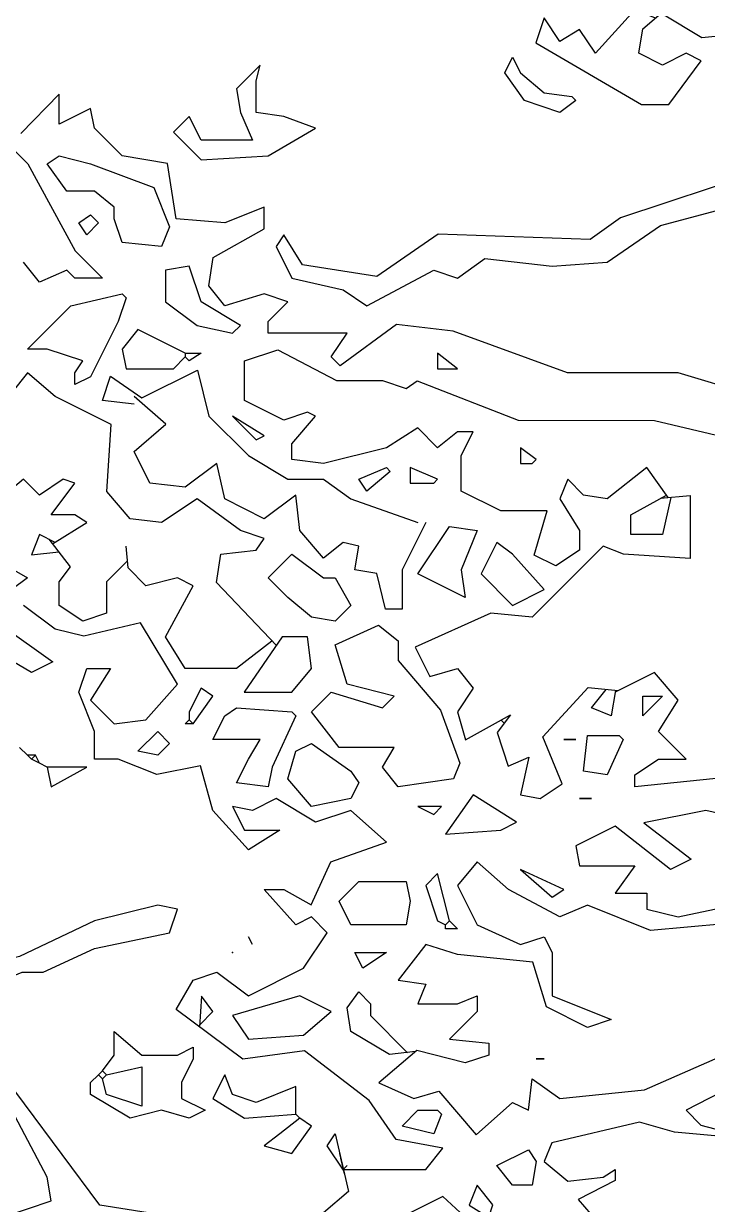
# Model space of a CAD drawing. Header units: metres. Extents: x -3.8 to 7.9, y -0.6 to 14.
# Drawn here: x 2.769 to 3.471, y 8.344 to 9.556 of the extents above; entities that cross this region are included whole.
import ezdxf

# ---------------------------------------------------------------- set-up
doc = ezdxf.new("R2010")
doc.units = ezdxf.units.M
doc.layers.add('ceco.net 88 green shadow', color=102, linetype='Continuous')
doc.layers.add('ceco.net 88 pair trees', color=7, linetype='Continuous')

msp = doc.modelspace()

# ---------------------------------------------------------------- linework, layer by layer
at = {"layer": 'ceco.net 88 green shadow', "linetype": 'Continuous'}
for p, q in [((3.2629, 9.5056), (3.271, 9.5218)), ((3.271, 9.5218), (3.2791, 9.5056)), ((3.0118, 9.5137), (2.9875, 9.4894)), ((3.0077, 9.4975), (3.0118, 9.5137)), ((3.0077, 9.4651), (3.0077, 9.4975)), ((3.2831, 9.4772), (3.2629, 9.5056)), ((3.2791, 9.5056), (3.3034, 9.4853)), ((2.9875, 9.4894), (2.9915, 9.4651)), ((3.3034, 9.4853), (3.3317, 9.4813)), ((3.3196, 9.4651), (3.2831, 9.4772)), ((3.3358, 9.4772), (3.3196, 9.4651)), ((3.3317, 9.4813), (3.3358, 9.4772)), ((2.9389, 9.461), (2.9227, 9.4448)), ((2.951, 9.4367), (2.9389, 9.461)), ((2.9915, 9.4651), (3.0037, 9.4367)), ((3.0361, 9.461), (3.0077, 9.4651)), ((3.0685, 9.4489), (3.0361, 9.461)), ((3.0199, 9.4205), (3.0685, 9.4489)), ((2.9227, 9.4448), (2.951, 9.4165)), ((3.0037, 9.4367), (2.951, 9.4367)), ((2.7931, 9.4124), (2.8052, 9.4205)), ((2.8133, 9.3841), (2.7931, 9.4124)), ((2.8052, 9.4205), (2.8376, 9.4124)), ((2.8376, 9.4124), (2.9024, 9.3881)), ((2.951, 9.4165), (3.0199, 9.4205)), ((2.9024, 9.3881), (2.9186, 9.3476)), ((2.8417, 9.3841), (2.8133, 9.3841)), ((2.8619, 9.3679), (2.8417, 9.3841)), ((2.8619, 9.3557), (2.8619, 9.3679)), ((2.8255, 9.3517), (2.8376, 9.3598)), ((2.8336, 9.3395), (2.8255, 9.3517)), ((2.8457, 9.3517), (2.8336, 9.3395)), ((2.8376, 9.3598), (2.8457, 9.3517)), ((2.87, 9.3314), (2.8619, 9.3557)), ((2.9186, 9.3476), (2.9105, 9.3274)), ((2.9105, 9.3274), (2.87, 9.3314)), ((2.9389, 9.3071), (2.9146, 9.3031)), ((2.9146, 9.3031), (2.9146, 9.2707)), ((2.951, 9.2707), (2.9389, 9.3071)), ((2.8174, 9.2666), (2.87, 9.2788)), ((2.87, 9.2788), (2.8741, 9.2747)), ((2.7728, 9.2221), (2.8174, 9.2666)), ((2.8741, 9.2747), (2.866, 9.2504)), ((2.9146, 9.2707), (2.947, 9.2464)), ((2.9915, 9.2464), (2.951, 9.2707)), ((2.866, 9.2504), (2.8376, 9.1937)), ((2.8862, 9.2423), (2.87, 9.2221)), ((2.9348, 9.218), (2.8862, 9.2423)), ((2.947, 9.2464), (2.9834, 9.2383)), ((2.9834, 9.2383), (2.9915, 9.2464)), ((2.7931, 9.2221), (2.7728, 9.2221)), ((2.8295, 9.2099), (2.7931, 9.2221)), ((2.87, 9.2221), (2.8741, 9.2018)), ((2.9348, 9.218), (2.9348, 9.214)), ((2.9348, 9.218), (2.951, 9.218)), ((2.951, 9.218), (2.9389, 9.2099)), ((3.2143, 9.2018), (3.194, 9.218)), ((3.194, 9.218), (3.194, 9.2018)), ((2.8214, 9.1978), (2.8295, 9.2099)), ((2.9227, 9.2018), (2.9348, 9.214)), ((2.9389, 9.2099), (2.9348, 9.214)), ((2.8214, 9.1856), (2.8214, 9.1978)), ((2.8376, 9.1937), (2.8214, 9.1856)), ((2.8741, 9.2018), (2.9227, 9.2018)), ((3.194, 9.2018), (3.2143, 9.2018)), ((3.0158, 9.133), (2.9834, 9.1532)), ((2.9834, 9.1532), (3.0077, 9.1289)), ((3.0077, 9.1289), (3.0158, 9.133)), ((3.2953, 9.1087), (3.2791, 9.1208)), ((3.2791, 9.1208), (3.2791, 9.1046)), ((3.2912, 9.1046), (3.2953, 9.1087)), ((3.113, 9.0884), (3.1414, 9.1006)), ((3.1454, 9.0965), (3.1211, 9.0763)), ((3.1414, 9.1006), (3.1454, 9.0965)), ((3.194, 9.0884), (3.1657, 9.1006)), ((3.1657, 9.1006), (3.1657, 9.0844)), ((3.2791, 9.1046), (3.2912, 9.1046)), ((3.1211, 9.0763), (3.113, 9.0884)), ((3.1657, 9.0844), (3.19, 9.0844)), ((3.19, 9.0844), (3.194, 9.0884)), ((3.1738, 8.9912), (3.2062, 9.0398)), ((3.2062, 9.0398), (3.2345, 9.0358)), ((3.2345, 9.0358), (3.2183, 8.9953)), ((3.2548, 9.0236), (3.2386, 8.9912)), ((3.271, 9.0115), (3.2548, 9.0236)), ((3.0199, 8.9872), (3.0442, 9.0115)), ((3.0442, 9.0115), (3.0766, 8.9872)), ((3.3034, 8.975), (3.271, 9.0115)), ((2.7445, 9.0034), (2.7728, 8.9872)), ((2.7728, 8.9872), (2.7566, 8.975)), ((3.0401, 8.9669), (3.0199, 8.9872)), ((3.0766, 8.9872), (3.0887, 8.9872)), ((3.0887, 8.9872), (3.1049, 8.9588)), ((3.2224, 8.9669), (3.1738, 8.9912)), ((3.2183, 8.9953), (3.2224, 8.9669)), ((3.2386, 8.9912), (3.271, 8.9588)), ((3.271, 8.9588), (3.3034, 8.975)), ((3.0644, 8.9467), (3.0401, 8.9669)), ((3.1049, 8.9588), (3.0887, 8.9426)), ((3.0887, 8.9426), (3.0644, 8.9467)), ((2.951, 8.8738), (2.9389, 8.8495)), ((2.9429, 8.8373), (2.9632, 8.8657)), ((2.9632, 8.8657), (2.951, 8.8738)), ((3.4249, 8.8657), (3.4046, 8.8454)), ((3.4046, 8.8454), (3.4046, 8.8657)), ((3.4046, 8.8657), (3.4249, 8.8657)), ((2.9753, 8.8454), (2.9875, 8.8535)), ((2.9875, 8.8535), (3.0442, 8.8495)), ((2.9348, 8.8373), (2.9389, 8.8414)), ((2.9389, 8.8495), (2.9389, 8.8414)), ((2.9429, 8.8373), (2.9389, 8.8414)), ((2.9632, 8.8211), (2.9753, 8.8454)), ((3.0482, 8.8454), (3.0239, 8.7928)), ((3.0442, 8.8495), (3.0482, 8.8454)), ((2.8862, 8.809), (2.9065, 8.8292)), ((2.9065, 8.8292), (2.9186, 8.8171)), ((2.9429, 8.8373), (2.9348, 8.8373)), ((2.9186, 8.8171), (2.9065, 8.8049)), ((3.0118, 8.8211), (2.9632, 8.8211)), ((2.9996, 8.8009), (3.0118, 8.8211)), ((3.0482, 8.809), (3.0644, 8.8171)), ((3.0644, 8.8171), (3.1049, 8.7887)), ((3.3358, 8.8211), (3.3236, 8.8211)), ((3.3236, 8.8211), (3.3358, 8.8211)), ((3.3439, 8.7887), (3.3479, 8.8252)), ((3.3479, 8.8252), (3.3803, 8.8252)), ((3.3844, 8.8211), (3.3682, 8.7847)), ((3.3803, 8.8252), (3.3844, 8.8211)), ((2.7728, 8.8049), (2.7647, 8.813)), ((2.7809, 8.8049), (2.7728, 8.8049)), ((2.7769, 8.8009), (2.7728, 8.8049)), ((2.7809, 8.8049), (2.7769, 8.8009)), ((2.785, 8.7968), (2.7809, 8.8049)), ((2.9065, 8.8049), (2.8862, 8.809)), ((3.0401, 8.7806), (3.0482, 8.809)), ((2.785, 8.7968), (2.7769, 8.8009)), ((2.7931, 8.7928), (2.785, 8.7968)), ((2.7931, 8.7928), (2.7971, 8.7725)), ((2.8336, 8.7928), (2.7931, 8.7928)), ((2.7971, 8.7725), (2.8336, 8.7928)), ((2.9875, 8.7766), (2.9996, 8.8009)), ((3.0239, 8.7928), (3.0199, 8.7725)), ((3.0644, 8.7523), (3.0401, 8.7806)), ((3.1049, 8.7887), (3.113, 8.7766)), ((3.3682, 8.7847), (3.3439, 8.7887)), ((3.0199, 8.7725), (2.9875, 8.7766)), ((3.113, 8.7766), (3.1049, 8.7604)), ((3.1049, 8.7604), (3.0644, 8.7523)), ((3.2305, 8.7644), (3.2021, 8.7239)), ((3.275, 8.7361), (3.2305, 8.7644)), ((3.352, 8.7604), (3.3398, 8.7604)), ((3.3398, 8.7604), (3.352, 8.7604)), ((3.1981, 8.7523), (3.1738, 8.7523)), ((3.1738, 8.7523), (3.19, 8.7442)), ((3.19, 8.7442), (3.1981, 8.7523)), ((3.2588, 8.728), (3.275, 8.7361)), ((3.2021, 8.7239), (3.2588, 8.728)), ((3.194, 8.6834), (3.1819, 8.6713)), ((3.2062, 8.6348), (3.194, 8.6834)), ((3.3236, 8.6672), (3.2791, 8.6875)), ((3.2791, 8.6875), (3.3115, 8.6591)), ((3.0928, 8.6551), (3.113, 8.6753)), ((3.113, 8.6753), (3.1616, 8.6753)), ((3.1616, 8.6753), (3.1657, 8.6551)), ((3.1819, 8.6713), (3.194, 8.6348)), ((3.3115, 8.6591), (3.3236, 8.6672)), ((3.1049, 8.6308), (3.0928, 8.6551)), ((3.1657, 8.6551), (3.1616, 8.6308)), ((3.194, 8.6348), (3.2021, 8.6308)), ((3.2062, 8.6348), (3.2021, 8.6308)), ((3.2062, 8.6348), (3.2143, 8.6267)), ((3.1616, 8.6308), (3.1049, 8.6308)), ((3.2021, 8.6267), (3.2021, 8.6308)), ((3.2143, 8.6267), (3.2021, 8.6267)), ((3.0037, 8.6105), (2.9996, 8.6186)), ((3.1171, 8.5862), (3.109, 8.6024)), ((3.109, 8.6024), (3.1414, 8.6024)), ((3.1414, 8.6024), (3.1171, 8.5862)), ((3.0523, 8.5579), (2.9834, 8.5376)), ((3.0847, 8.5417), (3.0523, 8.5579)), ((2.9834, 8.5376), (2.9996, 8.5133)), ((3.0563, 8.5174), (3.0847, 8.5417)), ((2.8619, 8.4971), (2.8619, 8.5214)), ((2.8619, 8.5214), (2.8903, 8.4971)), ((2.9996, 8.5133), (3.0563, 8.5174)), ((2.9267, 8.4971), (2.9429, 8.5052)), ((2.9429, 8.5052), (2.9429, 8.4931)), ((2.8498, 8.4809), (2.8619, 8.4971)), ((2.8903, 8.4971), (2.9267, 8.4971)), ((2.9429, 8.4931), (2.9308, 8.4688)), ((3.3034, 8.4931), (3.2953, 8.4931)), ((3.2953, 8.4931), (3.3034, 8.4931)), ((2.8376, 8.4688), (2.8457, 8.4769)), ((2.8498, 8.4809), (2.8457, 8.4769)), ((2.8498, 8.4728), (2.8457, 8.4769)), ((2.8538, 8.4769), (2.8498, 8.4809)), ((2.8538, 8.4769), (2.8498, 8.4728)), ((2.8538, 8.4769), (2.8903, 8.485)), ((2.8903, 8.485), (2.8903, 8.4445)), ((2.9753, 8.4769), (2.9632, 8.4526)), ((2.9834, 8.4566), (2.9753, 8.4769)), ((2.8376, 8.4566), (2.8376, 8.4688)), ((2.8538, 8.4566), (2.8498, 8.4728)), ((2.9308, 8.4688), (2.9308, 8.4526)), ((3.0482, 8.4647), (3.0077, 8.4485)), ((3.0482, 8.4364), (3.0482, 8.4647)), ((2.8781, 8.4323), (2.8376, 8.4566)), ((2.8903, 8.4445), (2.8538, 8.4566)), ((2.9308, 8.4526), (2.9551, 8.4404)), ((2.9632, 8.4526), (2.9956, 8.4323)), ((3.0077, 8.4485), (2.9834, 8.4566)), ((2.9105, 8.4404), (2.8781, 8.4323)), ((2.9389, 8.4323), (2.9105, 8.4404)), ((2.9551, 8.4404), (2.9389, 8.4323)), ((3.1576, 8.4242), (3.1738, 8.4404)), ((3.1738, 8.4404), (3.194, 8.4404)), ((3.194, 8.4404), (3.1981, 8.4364)), ((2.9956, 8.4323), (3.0482, 8.4364)), ((3.0523, 8.4323), (3.032, 8.4161)), ((3.0523, 8.4323), (3.0482, 8.4364)), ((3.0644, 8.4242), (3.0523, 8.4323)), ((3.1981, 8.4364), (3.19, 8.4161)), ((3.032, 8.4161), (3.0158, 8.404)), ((3.0442, 8.3959), (3.0644, 8.4242)), ((3.19, 8.4161), (3.1576, 8.4242)), ((3.0158, 8.404), (3.0442, 8.3959)), ((3.2548, 8.3837), (3.2872, 8.3999)), ((3.2872, 8.3999), (3.2953, 8.3878)), ((3.271, 8.3635), (3.2548, 8.3837)), ((3.2953, 8.3878), (3.2912, 8.3635)), ((3.2912, 8.3635), (3.271, 8.3635))]:
    msp.add_line(p, q, dxfattribs=at)
msp.add_point((2.9834, 8.6024), dxfattribs=at)
at = {"layer": 'ceco.net 88 pair trees', "linetype": 'Continuous'}
for p, q in [((3.2623, 8.8379), (3.2592, 8.841)), ((3.0954, 8.3884), (3.0936, 8.3961)), ((3.0982, 8.375), (3.0946, 8.3912)), ((3.1009, 8.3837), (3.0968, 8.3797))]:
    msp.add_line(p, q, dxfattribs=at)
for points in [[(3.4178, 9.5619), (3.3965, 9.5704), (3.356, 9.5258), (3.3398, 9.5501), (3.3196, 9.538), (3.3034, 9.5623), (3.2949, 9.5365), (3.4032, 9.4732), (3.4315, 9.4732), (3.4646, 9.5181), (3.4492, 9.5258), (3.4249, 9.5137), (3.4006, 9.5258), (3.4048, 9.5511), (3.4236, 9.5669)], [(3.4249, 9.5663), (3.4654, 9.542), (3.5059, 9.5461)], [(3.5869, 9.1538), (3.4411, 9.1978), (3.3273, 9.1978), (3.21, 9.2405), (3.1519, 9.2474), (3.0938, 9.2049), (3.0847, 9.214), (3.1009, 9.2383), (3.0199, 9.2383), (3.0199, 9.2504), (3.0401, 9.2707), (3.0158, 9.2788), (2.9753, 9.2666), (2.9591, 9.2869), (2.9634, 9.3162), (3.0158, 9.3454), (3.0158, 9.3679), (2.9753, 9.3517), (2.9253, 9.3559), (2.9166, 9.4128), (2.87, 9.4205), (2.8417, 9.4489), (2.8376, 9.4691), (2.8052, 9.4529), (2.8052, 9.4839), (2.7659, 9.4434)], [(2.7404, 9.4448), (2.773, 9.4124), (2.8216, 9.3231), (2.8498, 9.295), (2.8214, 9.295), (2.8133, 9.3031), (2.785, 9.2909), (2.7688, 9.3112)], [(3.5225, 9.4035), (3.3817, 9.3567), (3.3507, 9.3347), (3.1944, 9.3399), (3.1316, 9.2966), (3.0553, 9.3085), (3.0361, 9.3395), (3.028, 9.3274), (3.0442, 9.295), (3.0968, 9.2828), (3.1211, 9.2666), (3.19, 9.3031), (3.2143, 9.295), (3.2426, 9.3152), (3.3115, 9.3071), (3.3682, 9.3112), (3.4228, 9.3488), (3.5541, 9.3839)], [(3.4309, 9.0696), (3.4087, 9.1006), (3.3682, 9.0682), (3.3439, 9.0722), (3.3277, 9.0884), (3.3196, 9.0682), (3.3398, 9.0358), (3.3398, 9.0155), (3.3155, 8.9993), (3.2932, 9.0105), (3.3066, 9.056), (3.2588, 9.056), (3.2183, 9.0763), (3.2183, 9.1127), (3.2305, 9.137), (3.2143, 9.137), (3.194, 9.1208), (3.1738, 9.1411), (3.1414, 9.1208), (3.0766, 9.1046), (3.0442, 9.1087), (3.0442, 9.1249), (3.0685, 9.1532), (3.0604, 9.1573), (3.0361, 9.1492), (2.9956, 9.1694), (2.9956, 9.2099), (3.03, 9.2213), (3.0901, 9.1897), (3.1373, 9.1897), (3.1616, 9.1816), (3.173, 9.1893), (3.2766, 9.1492), (3.4166, 9.1488), (3.5543, 9.1162)], [(3.0284, 8.9175), (2.967, 8.9825), (2.9713, 9.0115), (3.0077, 9.0155), (3.0158, 9.0277), (2.9915, 9.0358), (2.947, 9.0682), (2.9105, 9.0439), (2.8781, 9.0479), (2.8542, 9.0759), (2.8587, 9.1447), (2.8012, 9.1735), (2.7728, 9.1978), (2.7566, 9.1775)], [(2.8822, 9.1654), (2.8498, 9.1694), (2.8581, 9.1943), (2.8903, 9.172), (2.9474, 9.2004), (2.9591, 9.1532), (2.9996, 9.1127), (3.0401, 9.0884), (3.0766, 9.0884), (3.1049, 9.0682), (3.1738, 9.0439)], [(3.1819, 9.0439), (3.1576, 8.9953), (3.1576, 8.9548), (3.1406, 8.9548), (3.1314, 8.9916), (3.109, 8.9953), (3.113, 9.0196), (3.0968, 9.0236), (3.0766, 9.0074), (3.0523, 9.0358), (3.0482, 9.0722), (3.0158, 9.0479), (2.9753, 9.0682), (2.9672, 9.1046), (2.9348, 9.0803), (2.8984, 9.0844), (2.8822, 9.1168), (2.9148, 9.1451), (2.8822, 9.1735)], [(2.7985, 9.022), (2.8336, 9.0439), (2.8214, 9.052), (2.7971, 9.052), (2.8214, 9.0844), (2.8093, 9.0884), (2.785, 9.0722), (2.7688, 9.0884), (2.7445, 9.0682), (2.7242, 9.0884), (2.7242, 9.1127), (2.6922, 9.0807), (2.6766, 9.0335)], [(3.4228, 9.0688), (3.4532, 9.0718), (3.4532, 9.007), (3.3848, 9.0113), (3.3641, 9.0196), (3.2912, 8.9467), (3.2485, 8.9509), (3.1709, 8.9159), (3.1859, 8.8859), (3.2143, 8.894), (3.2305, 8.8738), (3.2143, 8.8495), (3.2226, 8.8207), (3.2689, 8.8464), (3.2552, 8.8284), (3.2665, 8.7938), (3.2876, 8.8031), (3.2791, 8.7644), (3.2993, 8.7604), (3.322, 8.7756), (3.3021, 8.824), (3.3485, 8.8746), (3.3793, 8.8713)], [(3.4334, 9.0698), (3.4249, 9.0317), (3.3925, 9.0317), (3.3925, 9.052), (3.4289, 9.0722)], [(2.8012, 9.0236), (2.785, 9.0317), (2.7767, 9.0109), (2.805, 9.0137)], [(2.8753, 9.0046), (2.8538, 8.9831), (2.8538, 8.9507), (2.8295, 8.9426), (2.8052, 8.9588), (2.8052, 8.9831), (2.817, 8.9985), (2.7949, 9.0269)], [(3.0237, 8.9222), (2.9875, 8.894), (2.9348, 8.894), (2.9146, 8.9264), (2.9429, 8.9791), (2.9267, 8.9872), (2.8943, 8.9791), (2.8761, 8.9973), (2.8741, 9.0196)], [(3.0972, 8.3797), (3.1819, 8.3797), (3.1993, 8.4013), (3.1513, 8.4104), (3.1235, 8.4503), (3.0573, 8.5014), (2.9939, 8.4929), (2.9255, 8.5437), (2.9429, 8.5741), (2.9672, 8.5822), (2.9996, 8.5579), (3.0563, 8.5862), (3.0806, 8.6227), (3.0644, 8.6389), (3.0482, 8.6308), (3.0158, 8.6672), (3.0361, 8.6672), (3.0642, 8.6512), (3.0843, 8.6954), (3.1414, 8.7158), (3.1049, 8.7482), (3.0685, 8.7361), (3.028, 8.7604), (3.0037, 8.7482), (2.9834, 8.7523), (2.9956, 8.728), (3.032, 8.728), (2.9996, 8.7077), (2.9632, 8.7482), (2.9506, 8.7942), (2.9057, 8.7851), (2.866, 8.8009), (2.8417, 8.8009), (2.8417, 8.8292), (2.8255, 8.8697), (2.8336, 8.894), (2.8579, 8.894), (2.8376, 8.8616), (2.8619, 8.8373), (2.8943, 8.8414), (2.9267, 8.8778), (2.8888, 8.941), (2.8307, 8.9272), (2.8012, 8.9345), (2.7688, 8.9588)], [(2.7473, 8.9374), (2.7989, 8.9009), (2.7769, 8.89), (2.7283, 8.9183)], [(3.1968, 8.8511), (3.2167, 8.7968), (3.2102, 8.7806), (3.1535, 8.7725), (3.1373, 8.7928), (3.1495, 8.813), (3.0928, 8.813), (3.0644, 8.8495), (3.0847, 8.8697), (3.1373, 8.8535), (3.1495, 8.8657), (3.1009, 8.8778), (3.0887, 8.9183), (3.1333, 8.9386), (3.1535, 8.9224), (3.1535, 8.9021), (3.1968, 8.8511)], [(3.0344, 8.9264), (2.9952, 8.8697), (3.0442, 8.8697), (3.0644, 8.894), (3.0604, 8.9264), (3.0344, 8.9264)], [(3.4799, 8.7812), (3.3965, 8.7725), (3.3965, 8.7847), (3.4208, 8.8009), (3.4492, 8.8009), (3.4208, 8.8292), (3.4411, 8.8616), (3.4168, 8.89), (3.3763, 8.8697)], [(3.3767, 8.8715), (3.3722, 8.8454), (3.352, 8.8535), (3.3671, 8.8726)], [(3.0974, 8.3787), (3.0806, 8.404), (3.0889, 8.4163), (3.1025, 8.3568), (3.0766, 8.3351), (3.0401, 8.3311), (3.0239, 8.3149), (2.8471, 8.343), (2.692, 8.551), (2.7673, 8.5822), (2.789, 8.5822), (2.8417, 8.6065), (2.9186, 8.6227), (2.9267, 8.647), (2.9065, 8.651), (2.8417, 8.6348), (2.7647, 8.5984), (2.6959, 8.5822), (2.6716, 8.5903), (2.5339, 8.7199), (2.5426, 8.7502)], [(3.5986, 8.7189), (3.4694, 8.7482), (3.4058, 8.7355), (3.4544, 8.6982), (3.433, 8.6875), (3.3763, 8.732), (3.3358, 8.7118), (3.3398, 8.6915), (3.3965, 8.6915), (3.3763, 8.6632), (3.4087, 8.6632), (3.4087, 8.647), (3.4411, 8.6389), (3.4978, 8.651)], [(3.4886, 8.632), (3.4125, 8.6251), (3.3479, 8.651), (3.3196, 8.6389), (3.2669, 8.6672), (3.2345, 8.6956), (3.2143, 8.6713), (3.2345, 8.6308), (3.2791, 8.6105), (3.3034, 8.6186), (3.3115, 8.6024), (3.3115, 8.5579), (3.3722, 8.5336), (3.3479, 8.5255), (3.3058, 8.5465), (3.2918, 8.5923), (3.2145, 8.6004), (3.1819, 8.6105), (3.1535, 8.5741), (3.1819, 8.57), (3.1738, 8.5498), (3.2143, 8.5498), (3.2345, 8.5579), (3.2345, 8.5417), (3.2062, 8.5133), (3.2467, 8.5093), (3.2467, 8.4971), (3.2224, 8.489), (3.1725, 8.5016)], [(3.1711, 8.5006), (3.1446, 8.4977), (3.1049, 8.5214), (3.1009, 8.5457), (3.113, 8.5619), (3.1252, 8.5498), (3.1252, 8.5376), (3.163, 8.4995)], [(2.9496, 8.5281), (2.9632, 8.5417), (2.9514, 8.5575), (2.9494, 8.5259)], [(3.1725, 8.5016), (3.1337, 8.4686), (3.1697, 8.4526), (3.1952, 8.4599), (3.2337, 8.4153), (3.271, 8.4485), (3.2872, 8.4404), (3.2912, 8.4728), (3.3196, 8.4526), (3.4066, 8.4613), (3.6156, 8.553)], [(3.7282, 8.0903), (3.7693, 8.0925), (3.7813, 8.1164), (3.7732, 8.2825), (3.7529, 8.2906), (3.7128, 8.2549), (3.7327, 8.2999), (3.6964, 8.3402), (3.7003, 8.3756), (3.7266, 8.3888), (3.7541, 8.3068), (3.7715, 8.3068), (3.779, 8.3924), (3.7691, 8.4121), (3.7691, 8.5255), (3.6719, 8.5336), (3.5909, 8.5133), (3.4492, 8.4404), (3.4643, 8.425), (3.5219, 8.41)], [(2.7485, 8.3311), (2.7971, 8.3473), (2.7931, 8.3716), (2.7566, 8.4404)], [(3.5703, 8.387), (3.5466, 8.4078), (3.4372, 8.4179), (3.4012, 8.4281), (3.3111, 8.407), (3.3034, 8.3878), (3.3277, 8.3675), (3.3641, 8.3716), (3.3763, 8.3797), (3.3763, 8.3683), (3.3384, 8.3489), (3.3645, 8.3185), (3.3034, 8.29), (3.3034, 8.2663), (3.3536, 8.2519), (3.3755, 8.2715)], [(3.2465, 8.3307), (3.2507, 8.3432), (3.2345, 8.3635), (3.2262, 8.343), (3.2669, 8.3181), (3.271, 8.2703), (3.3034, 8.2298), (3.2993, 8.2096), (3.2588, 8.1772), (3.2345, 8.1772), (3.2224, 8.1974), (3.2102, 8.1812), (3.2292, 8.1583)], [(3.2349, 8.3191), (3.1993, 8.3519), (3.1333, 8.3189)]]:
    msp.add_lwpolyline(points, dxfattribs=at)

doc.saveas('drawing.dxf')
